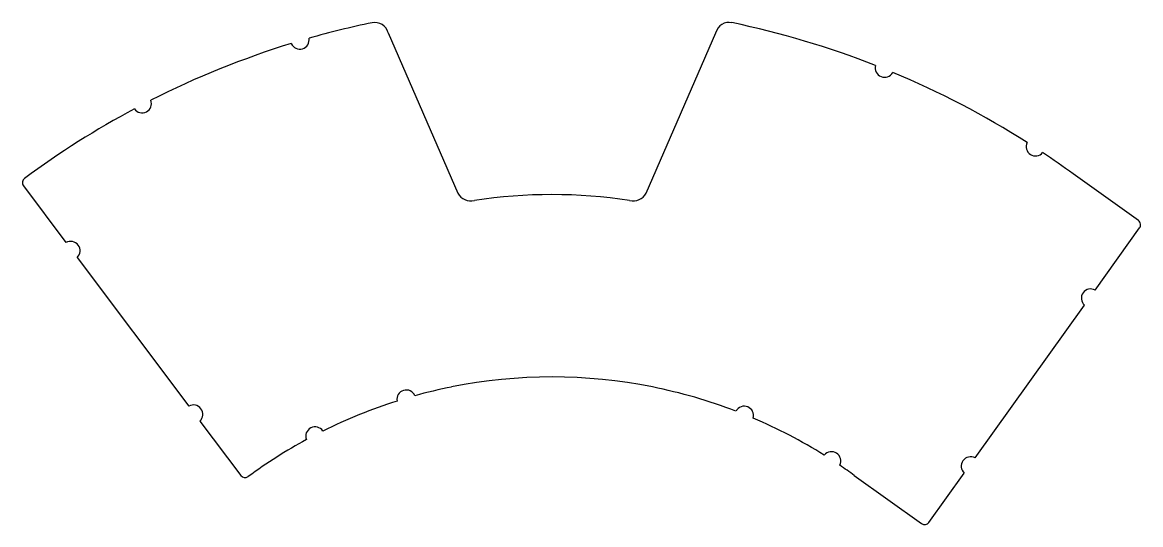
# Model space of a CAD drawing. Header units: millimetres. Extents: x -99 to 110, y 69 to 163.
import ezdxf

# ---------------------------------------------------------------- set-up
doc = ezdxf.new("R2010")
doc.units = ezdxf.units.MM

msp = doc.modelspace()

# ---------------------------------------------------------------- linework, layer by layer
at = {"color": 7, "linetype": 'Continuous', "lineweight": 25}
for p, q in [((-30.74, 161.1), (-17.66, 131.01)), ((17.66, 131.01), (30.74, 161.1)), ((110.08, 125.88), (97.83, 134.65)), ((-99.22, 132.38), (-91.23, 121.74)), ((101.97, 112.84), (110.31, 124.49)), ((-89.14, 118.96), (-68.17, 91.06)), ((79.42, 81.36), (99.95, 110.02)), ((-66.08, 88.28), (-58.42, 78.09)), ((56.75, 78.09), (69.37, 69.05)), ((70.76, 69.28), (77.39, 78.54))]:
    msp.add_line(p, q, dxfattribs=at)
for centre, radius, start, end in [((0.16, -1.1), 167.54, 101.6867, 105.8514), ((-33.25, 160.42), 2.6, 15.3309, 101.6867), ((33.26, 160.44), 2.6, 78.2864, 164.8553), ((0.14, 0.72), 165.72, 68.5526, 78.2864), ((-47.33, 159.78), 1.75, 203.3845, 9.6146), ((-27.56, 161.98), 3.3, 195.3309, 195.4721), ((27.56, 161.98), 3.3, 344.5104, 344.8553), ((0.54, -1.34), 167.88, 107.1402, 116.8598), ((62.42, 154.5), 1.75, 164.8749, 331.1155), ((-0.67, -1.28), 167.88, 57.6402, 67.3598), ((-76.95, 147.81), 1.75, 214.3774, 20.6155), ((-0.45, 0.71), 165.6, 118.0759, 126.5265), ((90.76, 139.75), 1.75, 153.8845, 320.123), ((2.03, 2.92), 162.88, 53.9728, 56.4274), ((-98.42, 132.98), 1, 126.5265, 216.9215), ((-15.21, 132.37), 2.8, 208.9856, 283.1476), ((0, 34.7), 96.05, 81.2735, 98.7288), ((15.21, 132.37), 2.8, 256.8093, 331.0037), ((109.5, 125.07), 1, 324.383, 54.4), ((-90.34, 120.23), 1.75, 313.4817, 120.3613), ((101.12, 111.31), 1.75, 60.9454, 227.8205), ((-0.48, 2), 94.47, 101.2058, 105.5111), ((0, 0.89), 95.66, 78.6409, 101.3576), ((0.24, 0.84), 95.66, 68.9894, 78.7901), ((-27.36, 92.36), 1.75, 22.5545, 190.4501), ((-67.29, 89.55), 1.75, 313.4823, 120.3606), ((-0.02, 0.06), 96.46, 107.5299, 116.4701), ((36.09, 89.32), 1.75, 344.049, 151.9447), ((0.03, 0.06), 96.46, 58.0299, 66.9701), ((-44.48, 85.45), 1.75, 33.5499, 201.4516), ((0.15, -0.23), 96.8, 118.5445, 126.2067), ((52.47, 80.79), 1.75, 333.0493, 140.951), ((-0.62, -0.89), 97.61, 54.0043, 55.9566), ((78.57, 79.83), 1.75, 60.9454, 227.8205), ((-57.62, 78.69), 1, 216.9215, 306.2067), ((69.95, 69.87), 1, 234.4, 324.383)]:
    msp.add_arc(centre, radius, start, end, dxfattribs=at)

doc.saveas('drawing.dxf')
